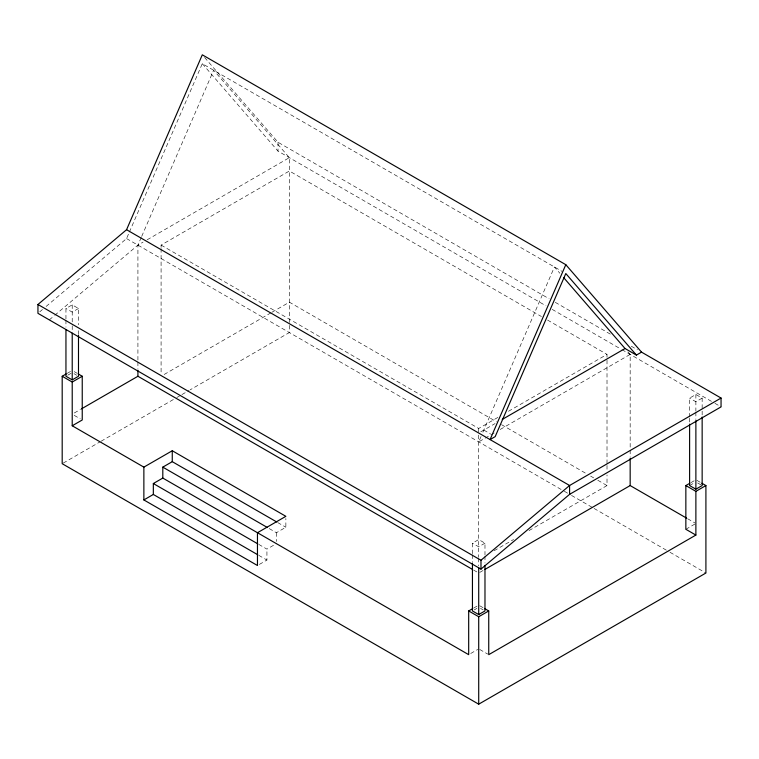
<?xml version="1.0" encoding="UTF-8"?>
<svg xmlns="http://www.w3.org/2000/svg" width="759" height="759" viewBox="0 0 759 759"><rect width="100%" height="100%" fill="white"/><g stroke="black" fill="none" stroke-linecap="round" stroke-linejoin="round"><path stroke-width="0.57" stroke-dasharray="3.79 2.85" d="M46.09 306.465L126.563 238.573L128.916 233.136M129.381 232.055L202.292 63.68L562.011 271.361M141.24 237.472L137.92 245.129L137.92 360.904M141.705 236.391L213.649 70.236L289.388 157.682M481.045 436.482L478.711 441.88L495.086 432.431M482.895 432.213L554.44 266.988L559.876 273.259M39.762 311.807L42.476 309.52M49.307 319.89L53.832 316.076M54.733 315.317L137.92 245.129L143.062 242.121M147.132 239.806L289.388 157.644L289.388 332.537L190.111 389.851M161.088 247.453L161.088 245.091L289.388 171.012L541.433 316.541M65.948 319.008L65.948 308.486L72.219 304.862L78.49 308.486L78.49 324.843M78.49 308.486L72.219 312.11L65.948 308.486M67.2 373.362L72.219 370.468M67.741 375.221L71.318 373.153M74.268 413.01L80.426 409.452M164.162 374.481L270.906 312.85M271.931 312.262L289.388 302.186L496.358 421.681M63.215 463.113L100.055 441.842M101.08 441.254L175.784 398.124M176.809 397.526L180.908 395.164M181.932 394.576L189.095 390.439M269.236 528.587L276.399 532.723L285.868 527.258L285.868 518.511M258.743 544.393L266.931 549.118L276.399 543.653M161.088 245.091L478.711 428.465L498.217 417.213M508.473 411.283L607.01 354.396L607.01 464.299M480.76 431.843L495.086 423.569M259.36 564.421L266.931 560.047L266.931 549.118M500.2 429.471L630.169 354.396L630.169 448.939M689.608 417.023L689.608 398.114L695.88 394.5L702.151 398.114L702.151 409.936M702.151 398.114L695.88 401.739L689.608 398.114M472.44 553.691L472.44 543.178L478.711 539.554L484.982 543.178L484.982 554.857M484.982 543.178L478.711 546.793L472.44 543.178M494.109 550.749L513.606 539.488M529.004 530.598L607.01 485.57L607.01 474.935M479.735 572.419L483.825 570.056M473.701 608.054L477.705 605.739M690.87 482.667L694.874 480.352M474.233 609.913L476.918 608.357M689.608 485.561L694.087 482.98M470.694 653.508L477.705 649.457M685.851 529.289L694.874 524.08M204.607 57.494L278.022 142.265L549.118 298.78M555.275 302.338L610.729 334.349M631.26 346.208L637.427 349.766M202.292 63.68L278.022 151.126L546.006 305.839M552.163 309.359L620.938 349.102M621.963 349.652L713.915 402.782M714.931 403.333L721.05 406.862M547.581 320.089L607.01 354.396M696.885 480.352L700.889 482.667M697.673 482.98L701.259 485.048M687.663 518.758L694.855 522.913M501.481 424.632L586.517 473.739M590.616 476.102L593.69 477.876M597.788 480.238L607.01 485.57M483.825 430.068L490.447 433.901M126.563 238.573L563.472 490.817M564.326 491.272L570.483 494.83M571.508 495.418L593.054 507.856M594.079 508.454L668.973 551.689M669.998 552.277L705.908 573.017M473.578 570.047L477.686 572.419M74.221 371.625L77.228 373.362M479.716 605.739L483.72 608.054M74.012 373.675L76.697 375.221M480.504 608.357L483.189 609.913M277.68 522.534L285.868 527.258M74.221 415.353L80.236 418.826M479.716 649.457L487.733 654.087M258.743 555.322L266.931 560.047M627.968 351.891L630.169 354.434M702.151 411.122L702.151 415.847M695.88 394.5L695.88 411.188M695.88 412.222L695.88 419.461M689.608 418.209L689.608 422.934M630.169 450.125L630.169 457.212M607.01 465.476L607.01 470.201M484.982 556.024L484.982 563.036M478.711 428.465L478.711 557.315M478.711 558.254L478.711 565.92M472.44 554.857L472.44 561.869M278.022 142.265L278.022 151.126M276.399 532.723L276.399 541.471M161.088 248.629L161.088 372.716M137.92 362.081L137.92 369.168M78.49 330.687L78.49 335.364M72.219 304.862L72.219 324.956M72.219 325.896L72.219 330.801M65.948 320.175L65.948 327.186"/><path stroke-width="1.14" d="M126.563 229.711L202.292 54.819L565.806 264.692L641.535 352.138L721.05 398.048L721.05 406.9L569.592 494.346L480.978 569.117L37.95 313.334L37.95 304.482L126.563 229.711L569.592 485.494L721.05 398.048M565.806 264.692L490.067 439.584L495.181 436.634L565.806 273.544L636.421 355.089L641.535 352.138M480.978 569.117L480.978 560.256L569.592 485.494L569.592 494.346M701.895 483.246L705.908 485.561L705.908 573.017L478.711 704.181L62.191 463.702L62.191 376.255L66.204 373.94M65.948 329.52L65.948 376.255L72.219 379.879L78.49 376.255L78.49 335.364M72.219 382.043L82.238 376.255L82.238 419.983L72.219 425.771L72.219 382.043L62.191 376.255M81.46 408.864L137.92 376.255L472.553 569.459M143.868 467.136L172.265 450.742L285.868 516.329L257.462 532.723L257.462 565.512L143.868 499.934L143.868 467.136L72.219 425.771M257.718 554.734L153.337 494.46L153.337 483.53L162.805 478.066L162.805 467.136L172.265 461.671L276.656 521.936M143.868 499.934L153.337 494.46M502.249 419.433L625.055 348.533L636.421 355.089M484.849 569.468L630.169 485.57L686.639 518.169M162.805 478.066L468.683 654.666L468.683 610.948L472.696 608.633M705.908 485.561L695.88 491.348L695.88 535.076L685.851 529.289L685.851 485.561L689.865 483.246M472.44 563.036L472.44 610.948L478.711 614.562L484.982 610.948L484.982 565.379M689.608 424.12L689.608 485.561L695.88 489.185L702.151 485.561L702.151 417.023M468.683 610.948L478.711 616.735L488.739 610.948L488.739 654.666L695.88 535.076M685.851 485.561L695.88 491.348M37.95 304.482L480.978 560.256M78.234 373.94L82.238 376.255M484.726 608.633L488.739 610.948M162.805 467.136L267.187 527.401M153.337 483.53L257.718 543.805M563.757 277.737L625.055 348.533M695.88 420.647L695.88 489.185M630.169 458.398L630.169 485.57M478.711 567.827L478.711 614.562M478.711 616.735L478.711 704.181M172.265 450.742L172.265 461.671M137.92 370.354L137.92 376.255M72.219 333.144L72.219 379.879"/></g></svg>
